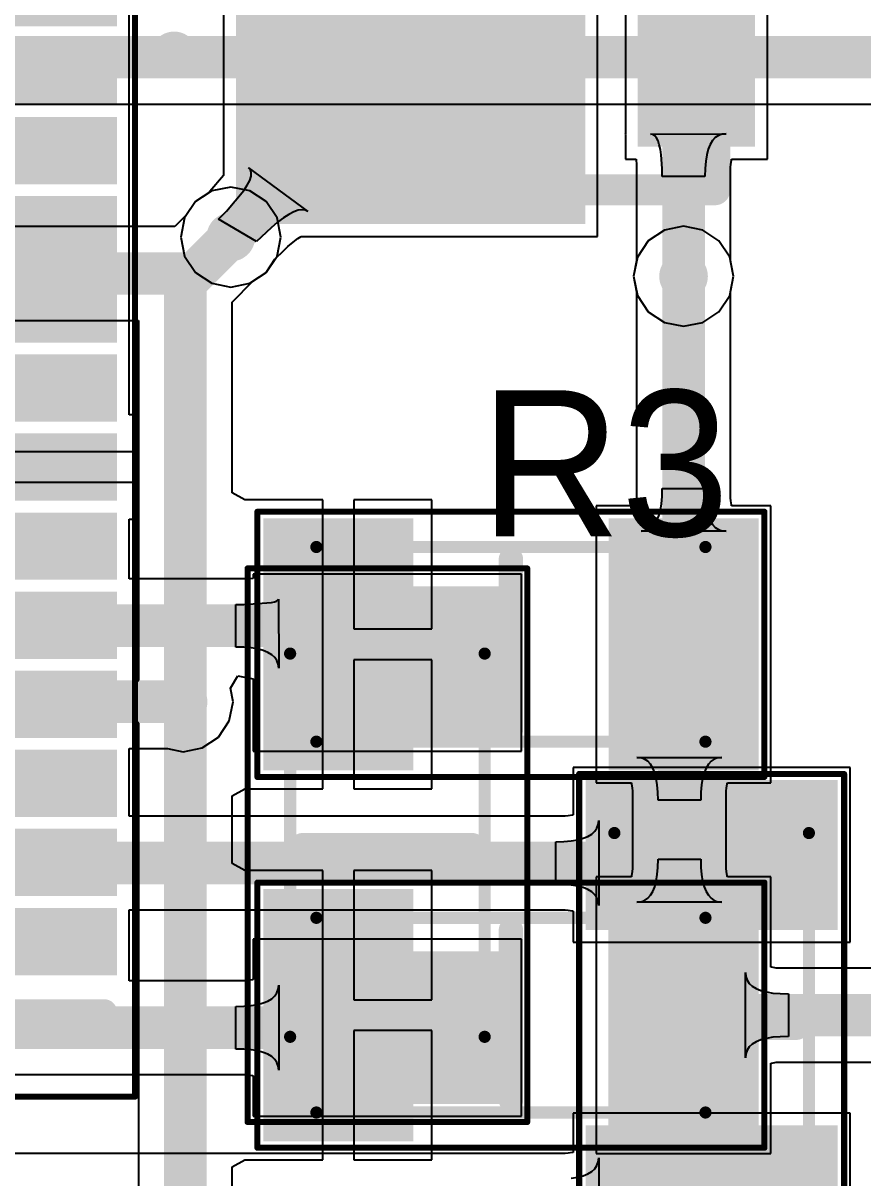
# Model space of a CAD drawing. Header units: millimetres. Extents: x 0.26 to 7.33, y 1.06 to 4.59.
# Drawn here: x 4.021 to 4.293, y 3.9786 to 4.3523 of the extents above; entities that cross this region are included whole.
import ezdxf

# ---------------------------------------------------------------- set-up
doc = ezdxf.new("R2010")
doc.units = ezdxf.units.MM
doc.header["$MEASUREMENT"] = 0
for name, color, linetype in [('BottomLayer', 5, 'Continuous'), ('BottomOverlay', 54, 'Continuous'), ('BottomPaste', 16, 'Continuous'), ('BottomSolder', 6, 'Continuous'), ('Mechanical15', 56, 'Continuous'), ('Mechanical16', 56, 'Continuous'), ('MultiLayer', 9, 'Continuous'), ('TopLayer', 1, 'Continuous'), ('TopOverlay', 2, 'Continuous'), ('TopPaste', 8, 'Continuous'), ('TopSolder', 216, 'Continuous'), ('ViaHoleLayer', 16, 'Continuous')]:
    doc.layers.add(name, color=color, linetype=linetype)

# ---------------------------------------------------------------- blocks, each defined once
blk = doc.blocks.new('SOP65P780X200_28N_1')
at = {"layer": 'Mechanical16', "const_width": 0.00197}
for points in [[(-0.18504, 0.21654), (-0.18504, -0.21654)], [(0.18504, 0.21654), (-0.18504, 0.21654)]]:
    blk.add_lwpolyline(points, dxfattribs=at)
at = {"layer": 'Mechanical16', "const_width": 0.000984}
blk.add_lwpolyline([(-0.18553, 0.21654, 1), (-0.18455, 0.21654, 1)], format="xyb", close=True, dxfattribs=at)
blk.add_lwpolyline([(-0.18553, 0.21654, 1), (-0.18455, 0.21654, 1)], format="xyb", close=True, dxfattribs=at)
at = {"layer": 'TopLayer'}
for points in [[(-0.1752, 0.15945), (-0.10433, 0.15945), (-0.1752, 0.17323), (-0.10433, 0.17323)], [(-0.1752, 0.13386), (-0.10433, 0.13386), (-0.1752, 0.14764), (-0.10433, 0.14764)], [(-0.1752, 0.10827), (-0.10433, 0.10827), (-0.1752, 0.12205), (-0.10433, 0.12205)], [(-0.1752, 0.08268), (-0.10433, 0.08268), (-0.1752, 0.09646), (-0.10433, 0.09646)], [(-0.1752, 0.05709), (-0.10433, 0.05709), (-0.1752, 0.07087), (-0.10433, 0.07087)], [(-0.1752, 0.0315), (-0.10433, 0.0315), (-0.1752, 0.04528), (-0.10433, 0.04528)], [(-0.1752, 0.00591), (-0.10433, 0.00591), (-0.1752, 0.01969), (-0.10433, 0.01969)], [(-0.1752, -0.01969), (-0.10433, -0.01969), (-0.1752, -0.00591), (-0.10433, -0.00591)], [(-0.1752, -0.04528), (-0.10433, -0.04528), (-0.1752, -0.0315), (-0.10433, -0.0315)], [(-0.1752, -0.07087), (-0.10433, -0.07087), (-0.1752, -0.05709), (-0.10433, -0.05709)], [(-0.1752, -0.09646), (-0.10433, -0.09646), (-0.1752, -0.08268), (-0.10433, -0.08268)], [(-0.1752, -0.12205), (-0.10433, -0.12205), (-0.1752, -0.10827), (-0.10433, -0.10827)]]:
    blk.add_solid(points, dxfattribs=at)
at = {"layer": 'TopOverlay', "const_width": 0.00787}
blk.add_lwpolyline([(-0.10433, 0.18898), (-0.1752, 0.18898)], dxfattribs=at)
at = {"layer": 'TopOverlay', "const_width": 0.00394}
blk.add_lwpolyline([(-0.17717, 0.18898, 1), (-0.17323, 0.18898, 1)], format="xyb", close=True, dxfattribs=at)
at = {"layer": 'TopPaste'}
for points in [[(-0.1752, 0.15945), (-0.10433, 0.15945), (-0.1752, 0.17323), (-0.10433, 0.17323)], [(-0.1752, 0.13386), (-0.10433, 0.13386), (-0.1752, 0.14764), (-0.10433, 0.14764)], [(-0.1752, 0.10827), (-0.10433, 0.10827), (-0.1752, 0.12205), (-0.10433, 0.12205)], [(-0.1752, 0.08268), (-0.10433, 0.08268), (-0.1752, 0.09646), (-0.10433, 0.09646)], [(-0.1752, 0.05709), (-0.10433, 0.05709), (-0.1752, 0.07087), (-0.10433, 0.07087)], [(-0.1752, 0.0315), (-0.10433, 0.0315), (-0.1752, 0.04528), (-0.10433, 0.04528)], [(-0.1752, 0.00591), (-0.10433, 0.00591), (-0.1752, 0.01969), (-0.10433, 0.01969)], [(-0.1752, -0.01969), (-0.10433, -0.01969), (-0.1752, -0.00591), (-0.10433, -0.00591)], [(-0.1752, -0.04528), (-0.10433, -0.04528), (-0.1752, -0.0315), (-0.10433, -0.0315)], [(-0.1752, -0.07087), (-0.10433, -0.07087), (-0.1752, -0.05709), (-0.10433, -0.05709)], [(-0.1752, -0.09646), (-0.10433, -0.09646), (-0.1752, -0.08268), (-0.10433, -0.08268)], [(-0.1752, -0.12205), (-0.10433, -0.12205), (-0.1752, -0.10827), (-0.10433, -0.10827)]]:
    blk.add_solid(points, dxfattribs=at)
at = {"layer": 'TopSolder'}
for points in [[(-0.1792, 0.15545), (-0.10033, 0.15545), (-0.1792, 0.17723), (-0.10033, 0.17723)], [(-0.1792, 0.12986), (-0.10033, 0.12986), (-0.1792, 0.15164), (-0.10033, 0.15164)], [(-0.1792, 0.10427), (-0.10033, 0.10427), (-0.1792, 0.12605), (-0.10033, 0.12605)], [(-0.1792, 0.07868), (-0.10033, 0.07868), (-0.1792, 0.10046), (-0.10033, 0.10046)], [(-0.1792, 0.05309), (-0.10033, 0.05309), (-0.1792, 0.07487), (-0.10033, 0.07487)], [(-0.1792, 0.0275), (-0.10033, 0.0275), (-0.1792, 0.04928), (-0.10033, 0.04928)], [(-0.1792, 0.00191), (-0.10033, 0.00191), (-0.1792, 0.02369), (-0.10033, 0.02369)], [(-0.1792, -0.02369), (-0.10033, -0.02369), (-0.1792, -0.00191), (-0.10033, -0.00191)], [(-0.1792, -0.04928), (-0.10033, -0.04928), (-0.1792, -0.0275), (-0.10033, -0.0275)], [(-0.1792, -0.07487), (-0.10033, -0.07487), (-0.1792, -0.05309), (-0.10033, -0.05309)], [(-0.1792, -0.10046), (-0.10033, -0.10046), (-0.1792, -0.07868), (-0.10033, -0.07868)], [(-0.1792, -0.12605), (-0.10033, -0.12605), (-0.1792, -0.10427), (-0.10033, -0.10427)], [(-0.1792, -0.15164), (-0.10033, -0.15164), (-0.1792, -0.12986), (-0.10033, -0.12986)]]:
    blk.add_solid(points, dxfattribs=at)
blk = doc.blocks.new('CAPC3216X170N_47')
at = {"layer": 'Mechanical15', "const_width": 0.00394}
for points in [[(-0.06299, -0.0315), (-0.06299, 0.0315)], [(0.06299, 0.0315), (-0.06299, 0.0315)], [(0.06299, -0.0315), (0.06299, 0.0315)], [(0.06299, -0.0315), (-0.06299, -0.0315)]]:
    blk.add_lwpolyline(points, dxfattribs=at)
at = {"layer": 'Mechanical15', "const_width": 0.00197}
for points in [[(-0.06398, 0.0315, 1), (-0.06201, 0.0315, 1)], [(-0.06398, 0.0315, 1), (-0.06201, 0.0315, 1)], [(0.06201, 0.0315, 1), (0.06398, 0.0315, 1)], [(0.06201, 0.0315, 1), (0.06398, 0.0315, 1)], [(-0.06398, -0.0315, 1), (-0.06201, -0.0315, 1)], [(-0.06398, -0.0315, 1), (-0.06201, -0.0315, 1)], [(0.06201, -0.0315, 1), (0.06398, -0.0315, 1)], [(0.06201, -0.0315, 1), (0.06398, -0.0315, 1)]]:
    blk.add_lwpolyline(points, format="xyb", close=True, dxfattribs=at)
at = {"layer": 'Mechanical16', "const_width": 0.00197}
for points in [[(-0.08209, -0.04291), (-0.08209, 0.04291)], [(0.08209, 0.04291), (-0.08209, 0.04291)], [(0.08209, -0.04291), (0.08209, 0.04291)], [(0.08209, -0.04291), (-0.08209, -0.04291)]]:
    blk.add_lwpolyline(points, dxfattribs=at)
at = {"layer": 'Mechanical16', "const_width": 0.000984}
for points in [[(-0.08258, 0.04291, 1), (-0.08159, 0.04291, 1)], [(-0.08258, 0.04291, 1), (-0.08159, 0.04291, 1)], [(0.08159, 0.04291, 1), (0.08258, 0.04291, 1)], [(0.08159, 0.04291, 1), (0.08258, 0.04291, 1)], [(-0.08258, -0.04291, 1), (-0.08159, -0.04291, 1)], [(-0.08258, -0.04291, 1), (-0.08159, -0.04291, 1)], [(0.08159, -0.04291, 1), (0.08258, -0.04291, 1)], [(0.08159, -0.04291, 1), (0.08258, -0.04291, 1)]]:
    blk.add_lwpolyline(points, format="xyb", close=True, dxfattribs=at)
at = {"layer": 'TopLayer'}
for points in [[(-0.03563, -0.03681), (-0.03563, 0.03681), (-0.07618, -0.03681), (-0.07618, 0.03681)], [(0.07618, -0.03681), (0.07618, 0.03681), (0.03563, -0.03681), (0.03563, 0.03681)]]:
    blk.add_solid(points, dxfattribs=at)
at = {"layer": 'TopOverlay', "const_width": 0.00787}
blk.add_lwpolyline([(0, -0.02756), (0, 0.02756)], dxfattribs=at)
at = {"layer": 'TopOverlay', "const_width": 0.00394}
for points in [[(-0.00197, 0.02756, 1), (0.00197, 0.02756, 1)], [(-0.00197, -0.02756, 1), (0.00197, -0.02756, 1)]]:
    blk.add_lwpolyline(points, format="xyb", close=True, dxfattribs=at)
at = {"layer": 'TopPaste'}
for points in [[(-0.03563, -0.03681), (-0.03563, 0.03681), (-0.07618, -0.03681), (-0.07618, 0.03681)], [(0.07618, -0.03681), (0.07618, 0.03681), (0.03563, -0.03681), (0.03563, 0.03681)]]:
    blk.add_solid(points, dxfattribs=at)
at = {"layer": 'TopSolder'}
for points in [[(-0.03163, -0.04081), (-0.03163, 0.04081), (-0.08018, -0.04081), (-0.08018, 0.04081)], [(0.08018, -0.04081), (0.08018, 0.04081), (0.03163, -0.04081), (0.03163, 0.04081)]]:
    blk.add_solid(points, dxfattribs=at)
blk = doc.blocks.new('CAPC3216X170N_B_48')
at = {"layer": 'BottomLayer'}
for points in [[(-0.07618, 0.03681), (-0.07618, -0.03681), (-0.03563, 0.03681), (-0.03563, -0.03681)], [(0.03563, 0.03681), (0.03563, -0.03681), (0.07618, 0.03681), (0.07618, -0.03681)]]:
    blk.add_solid(points, dxfattribs=at)
at = {"layer": 'BottomOverlay', "const_width": 0.00787}
blk.add_lwpolyline([(0, -0.02756), (0, 0.02756)], dxfattribs=at)
at = {"layer": 'BottomOverlay', "const_width": 0.00394}
for points in [[(-0.00197, 0.02756, 1), (0.00197, 0.02756, 1)], [(-0.00197, -0.02756, 1), (0.00197, -0.02756, 1)]]:
    blk.add_lwpolyline(points, format="xyb", close=True, dxfattribs=at)
at = {"layer": 'BottomPaste'}
for points in [[(-0.07618, 0.03681), (-0.07618, -0.03681), (-0.03563, 0.03681), (-0.03563, -0.03681)], [(0.03563, 0.03681), (0.03563, -0.03681), (0.07618, 0.03681), (0.07618, -0.03681)]]:
    blk.add_solid(points, dxfattribs=at)
at = {"layer": 'BottomSolder'}
for points in [[(-0.08018, 0.04081), (-0.08018, -0.04081), (-0.03163, 0.04081), (-0.03163, -0.04081)], [(0.03163, 0.04081), (0.03163, -0.04081), (0.08018, 0.04081), (0.08018, -0.04081)]]:
    blk.add_solid(points, dxfattribs=at)
at = {"layer": 'Mechanical15', "const_width": 0.00394}
for points in [[(-0.06299, -0.0315), (-0.06299, 0.0315)], [(-0.06299, 0.0315), (0.06299, 0.0315)], [(0.06299, -0.0315), (0.06299, 0.0315)], [(-0.06299, -0.0315), (0.06299, -0.0315)]]:
    blk.add_lwpolyline(points, dxfattribs=at)
at = {"layer": 'Mechanical15', "const_width": 0.00197}
for points in [[(-0.06398, 0.0315, 1), (-0.06201, 0.0315, 1)], [(-0.06398, 0.0315, 1), (-0.06201, 0.0315, 1)], [(0.06201, 0.0315, 1), (0.06398, 0.0315, 1)], [(0.06201, 0.0315, 1), (0.06398, 0.0315, 1)], [(-0.06398, -0.0315, 1), (-0.06201, -0.0315, 1)], [(-0.06398, -0.0315, 1), (-0.06201, -0.0315, 1)], [(0.06201, -0.0315, 1), (0.06398, -0.0315, 1)], [(0.06201, -0.0315, 1), (0.06398, -0.0315, 1)]]:
    blk.add_lwpolyline(points, format="xyb", close=True, dxfattribs=at)
at = {"layer": 'Mechanical16', "const_width": 0.00197}
for points in [[(-0.08209, -0.04291), (-0.08209, 0.04291)], [(-0.08209, 0.04291), (0.08209, 0.04291)], [(0.08209, -0.04291), (0.08209, 0.04291)], [(-0.08209, -0.04291), (0.08209, -0.04291)]]:
    blk.add_lwpolyline(points, dxfattribs=at)
at = {"layer": 'Mechanical16', "const_width": 0.000984}
for points in [[(-0.08258, 0.04291, 1), (-0.08159, 0.04291, 1)], [(-0.08258, 0.04291, 1), (-0.08159, 0.04291, 1)], [(0.08159, 0.04291, 1), (0.08258, 0.04291, 1)], [(0.08159, 0.04291, 1), (0.08258, 0.04291, 1)], [(-0.08258, -0.04291, 1), (-0.08159, -0.04291, 1)], [(-0.08258, -0.04291, 1), (-0.08159, -0.04291, 1)], [(0.08159, -0.04291, 1), (0.08258, -0.04291, 1)], [(0.08159, -0.04291, 1), (0.08258, -0.04291, 1)]]:
    blk.add_lwpolyline(points, format="xyb", close=True, dxfattribs=at)
blk = doc.blocks.new('CAPC3216X170N_B_49')
at = {"layer": 'BottomLayer'}
for points in [[(-0.07618, 0.03681), (-0.07618, -0.03681), (-0.03563, 0.03681), (-0.03563, -0.03681)], [(0.03563, 0.03681), (0.03563, -0.03681), (0.07618, 0.03681), (0.07618, -0.03681)]]:
    blk.add_solid(points, dxfattribs=at)
at = {"layer": 'BottomOverlay', "const_width": 0.00787}
blk.add_lwpolyline([(0, -0.02756), (0, 0.02756)], dxfattribs=at)
at = {"layer": 'BottomOverlay', "const_width": 0.00394}
for points in [[(-0.00197, 0.02756, 1), (0.00197, 0.02756, 1)], [(-0.00197, -0.02756, 1), (0.00197, -0.02756, 1)]]:
    blk.add_lwpolyline(points, format="xyb", close=True, dxfattribs=at)
at = {"layer": 'BottomPaste'}
for points in [[(-0.07618, 0.03681), (-0.07618, -0.03681), (-0.03563, 0.03681), (-0.03563, -0.03681)], [(0.03563, 0.03681), (0.03563, -0.03681), (0.07618, 0.03681), (0.07618, -0.03681)]]:
    blk.add_solid(points, dxfattribs=at)
at = {"layer": 'BottomSolder'}
for points in [[(-0.08018, 0.04081), (-0.08018, -0.04081), (-0.03163, 0.04081), (-0.03163, -0.04081)], [(0.03163, 0.04081), (0.03163, -0.04081), (0.08018, 0.04081), (0.08018, -0.04081)]]:
    blk.add_solid(points, dxfattribs=at)
at = {"layer": 'Mechanical15', "const_width": 0.00394}
for points in [[(-0.06299, -0.0315), (-0.06299, 0.0315)], [(-0.06299, 0.0315), (0.06299, 0.0315)], [(0.06299, -0.0315), (0.06299, 0.0315)], [(-0.06299, -0.0315), (0.06299, -0.0315)]]:
    blk.add_lwpolyline(points, dxfattribs=at)
at = {"layer": 'Mechanical15', "const_width": 0.00197}
for points in [[(-0.06398, 0.0315, 1), (-0.06201, 0.0315, 1)], [(-0.06398, 0.0315, 1), (-0.06201, 0.0315, 1)], [(0.06201, 0.0315, 1), (0.06398, 0.0315, 1)], [(0.06201, 0.0315, 1), (0.06398, 0.0315, 1)], [(-0.06398, -0.0315, 1), (-0.06201, -0.0315, 1)], [(-0.06398, -0.0315, 1), (-0.06201, -0.0315, 1)], [(0.06201, -0.0315, 1), (0.06398, -0.0315, 1)], [(0.06201, -0.0315, 1), (0.06398, -0.0315, 1)]]:
    blk.add_lwpolyline(points, format="xyb", close=True, dxfattribs=at)
at = {"layer": 'Mechanical16', "const_width": 0.00197}
for points in [[(-0.08209, -0.04291), (-0.08209, 0.04291)], [(-0.08209, 0.04291), (0.08209, 0.04291)], [(0.08209, -0.04291), (0.08209, 0.04291)], [(-0.08209, -0.04291), (0.08209, -0.04291)]]:
    blk.add_lwpolyline(points, dxfattribs=at)
at = {"layer": 'Mechanical16', "const_width": 0.000984}
for points in [[(-0.08258, 0.04291, 1), (-0.08159, 0.04291, 1)], [(-0.08258, 0.04291, 1), (-0.08159, 0.04291, 1)], [(0.08159, 0.04291, 1), (0.08258, 0.04291, 1)], [(0.08159, 0.04291, 1), (0.08258, 0.04291, 1)], [(-0.08258, -0.04291, 1), (-0.08159, -0.04291, 1)], [(-0.08258, -0.04291, 1), (-0.08159, -0.04291, 1)], [(0.08159, -0.04291, 1), (0.08258, -0.04291, 1)], [(0.08159, -0.04291, 1), (0.08258, -0.04291, 1)]]:
    blk.add_lwpolyline(points, format="xyb", close=True, dxfattribs=at)
blk = doc.blocks.new('DO_220AA_60')
at = {"layer": 'Mechanical15', "const_width": 0.01}
for points in [[(-0.07106, -0.04291), (-0.07106, 0.04291)], [(-0.07106, 0.04291), (0.07106, 0.04291)], [(0.07106, -0.04291), (0.07106, 0.04291)], [(-0.07106, -0.04291), (0.07106, -0.04291)]]:
    blk.add_lwpolyline(points, dxfattribs=at)
at = {"layer": 'Mechanical15', "const_width": 0.005}
for points in [[(-0.07356, 0.04291, 1), (-0.06856, 0.04291, 1)], [(-0.07356, 0.04291, 1), (-0.06856, 0.04291, 1)], [(0.06856, 0.04291, 1), (0.07356, 0.04291, 1)], [(0.06856, 0.04291, 1), (0.07356, 0.04291, 1)], [(-0.07356, -0.04291, 1), (-0.06856, -0.04291, 1)], [(-0.07356, -0.04291, 1), (-0.06856, -0.04291, 1)], [(0.06856, -0.04291, 1), (0.07356, -0.04291, 1)], [(0.06856, -0.04291, 1), (0.07356, -0.04291, 1)]]:
    blk.add_lwpolyline(points, format="xyb", close=True, dxfattribs=at)
at = {"layer": 'TopLayer'}
for points in [[(-0.08006, -0.05), (0.02506, -0.05), (-0.08006, 0.05), (0.02506, 0.05)], [(0.08006, -0.025), (0.08006, 0.025), (0.05006, -0.025), (0.05006, 0.025)]]:
    blk.add_solid(points, dxfattribs=at)
at = {"layer": 'TopOverlay'}
for points, const_width in [([(-0.1015, 0.00075, 1), (-0.10661, 0.00075, 1)], 0.01), ([(-0.10911, 0.00075, 1), (-0.10411, 0.00075, 1)], 0.005), ([(-0.104, 0.00075, 1), (-0.099, 0.00075, 1)], 0.005)]:
    blk.add_lwpolyline(points, format="xyb", close=True, dxfattribs=dict(at, const_width=const_width))
at = {"layer": 'TopPaste'}
for points in [[(-0.08006, -0.05), (0.02506, -0.05), (-0.08006, 0.05), (0.02506, 0.05)], [(0.08006, -0.025), (0.08006, 0.025), (0.05006, -0.025), (0.05006, 0.025)]]:
    blk.add_solid(points, dxfattribs=at)
at = {"layer": 'TopSolder'}
for points in [[(-0.08406, -0.054), (0.02906, -0.054), (-0.08406, 0.054), (0.02906, 0.054)], [(0.08406, -0.029), (0.08406, 0.029), (0.04606, -0.029), (0.04606, 0.029)]]:
    blk.add_solid(points, dxfattribs=at)
blk = doc.blocks.new('RESC3216X60N_93')
at = {"layer": 'Mechanical15', "const_width": 0.00394}
for points in [[(-0.06201, 0.0315), (-0.06201, -0.0315)], [(-0.06201, 0.0315), (0.06201, 0.0315)], [(0.06201, 0.0315), (0.06201, -0.0315)], [(-0.06201, -0.0315), (0.06201, -0.0315)]]:
    blk.add_lwpolyline(points, dxfattribs=at)
at = {"layer": 'Mechanical15', "const_width": 0.00197}
for points in [[(-0.06299, 0.0315, 1), (-0.06102, 0.0315, 1)], [(-0.06299, 0.0315, 1), (-0.06102, 0.0315, 1)], [(0.06102, 0.0315, 1), (0.06299, 0.0315, 1)], [(0.06102, 0.0315, 1), (0.06299, 0.0315, 1)], [(-0.06299, -0.0315, 1), (-0.06102, -0.0315, 1)], [(-0.06299, -0.0315, 1), (-0.06102, -0.0315, 1)], [(0.06102, -0.0315, 1), (0.06299, -0.0315, 1)], [(0.06102, -0.0315, 1), (0.06299, -0.0315, 1)]]:
    blk.add_lwpolyline(points, format="xyb", close=True, dxfattribs=at)
at = {"layer": 'Mechanical16', "const_width": 0.00197}
for points in [[(-0.08957, 0.04528), (-0.08957, -0.04528)], [(-0.08957, 0.04528), (0.08957, 0.04528)], [(0.08957, 0.04528), (0.08957, -0.04528)], [(-0.08957, -0.04528), (0.08957, -0.04528)]]:
    blk.add_lwpolyline(points, dxfattribs=at)
at = {"layer": 'Mechanical16', "const_width": 0.000984}
for points in [[(-0.09006, 0.04528, 1), (-0.08907, 0.04528, 1)], [(-0.09006, 0.04528, 1), (-0.08907, 0.04528, 1)], [(0.08907, 0.04528, 1), (0.09006, 0.04528, 1)], [(0.08907, 0.04528, 1), (0.09006, 0.04528, 1)], [(-0.09006, -0.04528, 1), (-0.08907, -0.04528, 1)], [(-0.09006, -0.04528, 1), (-0.08907, -0.04528, 1)], [(0.08907, -0.04528, 1), (0.09006, -0.04528, 1)], [(0.08907, -0.04528, 1), (0.09006, -0.04528, 1)]]:
    blk.add_lwpolyline(points, format="xyb", close=True, dxfattribs=at)
at = {"layer": 'TopLayer'}
for points in [[(-0.03839, -0.03543), (-0.03839, 0.03543), (-0.07972, -0.03543), (-0.07972, 0.03543)], [(0.07972, -0.03543), (0.07972, 0.03543), (0.03839, -0.03543), (0.03839, 0.03543)]]:
    blk.add_solid(points, dxfattribs=at)
at = {"layer": 'TopOverlay', "const_width": 0.00787}
blk.add_lwpolyline([(0, 0.02756), (0, -0.02756)], dxfattribs=at)
at = {"layer": 'TopOverlay', "const_width": 0.00394}
for points in [[(-0.00197, 0.02756, 1), (0.00197, 0.02756, 1)], [(-0.00197, -0.02756, 1), (0.00197, -0.02756, 1)]]:
    blk.add_lwpolyline(points, format="xyb", close=True, dxfattribs=at)
at = {"layer": 'TopPaste'}
for points in [[(-0.03839, -0.03543), (-0.03839, 0.03543), (-0.07972, -0.03543), (-0.07972, 0.03543)], [(0.07972, -0.03543), (0.07972, 0.03543), (0.03839, -0.03543), (0.03839, 0.03543)]]:
    blk.add_solid(points, dxfattribs=at)
at = {"layer": 'TopSolder'}
for points in [[(-0.03439, -0.03943), (-0.03439, 0.03943), (-0.08372, -0.03943), (-0.08372, 0.03943)], [(0.08372, -0.03943), (0.08372, 0.03943), (0.03439, -0.03943), (0.03439, 0.03943)]]:
    blk.add_solid(points, dxfattribs=at)

msp = doc.modelspace()

# ---------------------------------------------------------------- linework, layer by layer
at = {"layer": 'BottomLayer'}
for p, q in [((3.944, 4.32612), (4.45698, 4.32612)), ((4.08211, 4.29805), (4.07686, 4.29455)), ((4.0883, 4.29929), (4.08211, 4.29805)), ((4.0945, 4.29805), (4.0883, 4.29929)), ((4.09975, 4.29455), (4.0945, 4.29805)), ((4.07686, 4.29455), (4.074, 4.29027)), ((4.10326, 4.2893), (4.09975, 4.29455)), ((4.074, 4.29027), (4.07021, 4.28648)), ((4.07021, 4.28648), (3.8065, 4.28648)), ((4.10449, 4.2831), (4.10326, 4.2893)), ((4.23491, 4.28658), (4.22871, 4.28535)), ((4.2411, 4.28535), (4.23491, 4.28658)), ((4.10326, 4.27691), (4.10449, 4.2831)), ((4.22871, 4.28535), (4.22346, 4.28184)), ((4.24635, 4.28184), (4.2411, 4.28535)), ((4.22346, 4.28184), (4.21995, 4.27659)), ((4.24986, 4.27659), (4.24635, 4.28184)), ((4.09975, 4.27166), (4.10326, 4.27691)), ((4.21995, 4.27659), (4.21872, 4.27039)), ((4.25109, 4.27039), (4.24986, 4.27659)), ((4.09547, 4.2688), (4.09975, 4.27166)), ((4.08875, 4.26208), (4.09547, 4.2688)), ((4.21872, 4.27039), (4.21972, 4.26535)), ((4.25009, 4.26535), (4.25109, 4.27039)), ((4.21972, 4.26535), (4.21972, 4.19873)), ((4.25009, 4.19873), (4.25009, 4.26535)), ((4.08875, 4.20035), (4.08875, 4.26208)), ((3.81182, 4.25612), (4.05839, 4.25612)), ((4.05839, 4.25612), (4.05839, 4.13966)), ((4.22795, 4.19913), (4.22802, 4.20177)), ((4.22802, 4.20177), (4.2418, 4.20177)), ((4.2418, 4.20177), (4.24186, 4.19913)), ((4.09282, 4.19811), (4.08875, 4.20035)), ((4.09375, 4.19811), (4.09282, 4.19811)), ((4.11809, 4.19811), (4.09375, 4.19811)), ((4.11809, 4.1513), (4.11809, 4.19811)), ((4.15337, 4.19811), (4.12809, 4.19811)), ((4.12809, 4.19811), (4.12809, 4.1563)), ((4.15337, 4.1563), (4.15337, 4.19811)), ((4.21964, 4.19779), (4.21941, 4.1964)), ((4.21972, 4.19873), (4.21964, 4.19779)), ((4.2274, 4.19468), (4.22774, 4.19677)), ((4.22774, 4.19677), (4.22795, 4.19913)), ((4.24186, 4.19913), (4.24207, 4.19677)), ((4.24207, 4.19677), (4.24242, 4.19468)), ((4.25017, 4.19779), (4.25009, 4.19873)), ((4.2504, 4.1964), (4.25017, 4.19779)), ((4.21933, 4.19611), (4.20663, 4.19611)), ((4.20663, 4.19611), (4.20663, 4.10649)), ((4.21941, 4.1964), (4.21933, 4.19611)), ((4.22691, 4.19287), (4.2274, 4.19468)), ((4.24242, 4.19468), (4.2429, 4.19287)), ((4.25048, 4.19611), (4.2504, 4.1964)), ((4.26318, 4.19611), (4.25048, 4.19611)), ((4.26318, 4.10649), (4.26318, 4.19611)), ((4.22464, 4.18912), (4.22554, 4.19009)), ((4.22554, 4.19009), (4.22629, 4.19135)), ((4.22629, 4.19135), (4.22691, 4.19287)), ((4.2429, 4.19287), (4.24352, 4.19135)), ((4.24352, 4.19135), (4.24428, 4.19009)), ((4.24428, 4.19009), (4.24517, 4.18912)), ((4.22113, 4.18787), (4.22244, 4.18801)), ((4.24869, 4.18787), (4.22113, 4.18787)), ((4.22244, 4.18801), (4.22361, 4.18843)), ((4.22361, 4.18843), (4.22464, 4.18912)), ((4.24517, 4.18912), (4.2462, 4.18843)), ((4.2462, 4.18843), (4.24738, 4.18801)), ((4.24738, 4.18801), (4.24869, 4.18787)), ((4.12809, 4.1563), (4.15337, 4.1563)), ((4.11809, 4.10449), (4.11809, 4.1513)), ((4.15337, 4.1463), (4.12809, 4.1463)), ((4.12809, 4.1463), (4.12809, 4.10449)), ((4.15337, 4.10449), (4.15337, 4.1463)), ((4.05789, 4.13893), (4.05666, 4.13273)), ((4.05839, 4.13966), (4.05789, 4.13893)), ((4.05666, 4.13273), (4.05789, 4.12654)), ((4.05789, 4.12654), (4.05839, 4.1258)), ((4.05839, 4.1258), (4.05839, 3.69673)), ((4.2211, 4.11459), (4.21979, 4.11473)), ((4.21979, 4.11473), (4.24735, 4.11473)), ((4.22227, 4.11417), (4.2211, 4.11459)), ((4.24604, 4.11459), (4.24487, 4.11417)), ((4.24735, 4.11473), (4.24604, 4.11459)), ((4.2233, 4.11348), (4.22227, 4.11417)), ((4.2242, 4.1125), (4.2233, 4.11348)), ((4.22495, 4.11125), (4.2242, 4.1125)), ((4.22557, 4.10972), (4.22495, 4.11125)), ((4.24218, 4.11125), (4.24156, 4.10972)), ((4.24294, 4.1125), (4.24218, 4.11125)), ((4.24383, 4.11348), (4.24294, 4.1125)), ((4.24487, 4.11417), (4.24383, 4.11348)), ((4.22606, 4.10792), (4.22557, 4.10972)), ((4.2264, 4.10583), (4.22606, 4.10792)), ((4.24108, 4.10792), (4.24073, 4.10583)), ((4.24156, 4.10972), (4.24108, 4.10792)), ((4.08875, 4.10224), (4.09282, 4.10449)), ((4.09282, 4.10449), (4.09375, 4.10449)), ((4.09375, 4.10449), (4.11809, 4.10449)), ((4.12809, 4.10449), (4.15337, 4.10449)), ((4.20663, 4.10649), (4.218, 4.10649)), ((4.218, 4.10649), (4.21807, 4.1062)), ((4.21807, 4.1062), (4.2183, 4.10481)), ((4.2183, 4.10481), (4.21839, 4.10387)), ((4.21839, 4.10387), (4.21839, 4.07873)), ((4.22661, 4.10347), (4.2264, 4.10583)), ((4.22668, 4.10083), (4.22661, 4.10347)), ((4.24053, 4.10347), (4.24046, 4.10083)), ((4.24073, 4.10583), (4.24053, 4.10347)), ((4.24875, 4.10387), (4.24883, 4.10481)), ((4.24875, 4.07873), (4.24875, 4.10387)), ((4.24883, 4.10481), (4.24906, 4.1062)), ((4.24906, 4.1062), (4.24914, 4.10649)), ((4.24914, 4.10649), (4.26318, 4.10649)), ((4.08875, 4.08035), (4.08875, 4.10224)), ((4.24046, 4.10083), (4.22668, 4.10083)), ((4.22661, 4.07913), (4.22668, 4.08177)), ((4.22668, 4.08177), (4.24046, 4.08177)), ((4.24046, 4.08177), (4.24053, 4.07913)), ((4.09282, 4.07811), (4.08875, 4.08035)), ((4.09375, 4.07811), (4.09282, 4.07811)), ((4.11809, 4.07811), (4.09375, 4.07811)), ((4.11809, 4.0313), (4.11809, 4.07811)), ((4.15337, 4.07811), (4.12809, 4.07811)), ((4.12809, 4.07811), (4.12809, 4.0363)), ((4.15337, 4.0363), (4.15337, 4.07811)), ((4.2183, 4.07779), (4.21807, 4.0764)), ((4.21839, 4.07873), (4.2183, 4.07779)), ((4.2264, 4.07677), (4.22661, 4.07913)), ((4.24053, 4.07913), (4.24073, 4.07677)), ((4.24883, 4.07779), (4.24875, 4.07873)), ((4.24906, 4.0764), (4.24883, 4.07779)), ((4.218, 4.07611), (4.20663, 4.07611)), ((4.20663, 4.07611), (4.20663, 3.98649)), ((4.21807, 4.0764), (4.218, 4.07611)), ((4.22557, 4.07287), (4.22606, 4.07468)), ((4.22606, 4.07468), (4.2264, 4.07677)), ((4.24073, 4.07677), (4.24108, 4.07468)), ((4.24108, 4.07468), (4.24156, 4.07287)), ((4.24914, 4.07611), (4.24906, 4.0764)), ((4.26318, 4.07611), (4.24914, 4.07611)), ((4.26318, 4.04687), (4.26318, 4.07611)), ((4.2233, 4.06912), (4.2242, 4.07009)), ((4.2242, 4.07009), (4.22495, 4.07135)), ((4.22495, 4.07135), (4.22557, 4.07287)), ((4.24156, 4.07287), (4.24218, 4.07135)), ((4.24218, 4.07135), (4.24294, 4.07009)), ((4.24294, 4.07009), (4.24383, 4.06912)), ((4.21979, 4.06787), (4.2211, 4.06801)), ((4.24735, 4.06787), (4.21979, 4.06787)), ((4.2211, 4.06801), (4.22227, 4.06843)), ((4.22227, 4.06843), (4.2233, 4.06912)), ((4.24383, 4.06912), (4.24487, 4.06843)), ((4.24487, 4.06843), (4.24604, 4.06801)), ((4.24604, 4.06801), (4.24735, 4.06787)), ((4.25494, 4.01752), (4.25494, 4.04508)), ((4.25494, 4.04508), (4.25508, 4.04377)), ((4.25508, 4.04377), (4.2555, 4.0426)), ((4.26347, 4.04679), (4.26318, 4.04687)), ((4.26486, 4.04656), (4.26347, 4.04679)), ((4.2658, 4.04648), (4.26486, 4.04656)), ((4.31236, 4.04648), (4.2658, 4.04648)), ((4.2555, 4.0426), (4.25619, 4.04156)), ((4.25619, 4.04156), (4.25716, 4.04067)), ((4.25716, 4.04067), (4.25842, 4.03991)), ((4.25842, 4.03991), (4.25994, 4.03929)), ((4.12809, 4.0363), (4.15337, 4.0363)), ((4.25994, 4.03929), (4.26175, 4.03881)), ((4.26175, 4.03881), (4.26384, 4.03846)), ((4.26384, 4.03846), (4.2662, 4.03826)), ((4.2662, 4.03826), (4.26884, 4.03819)), ((4.26884, 4.03819), (4.26884, 4.02441)), ((4.11809, 3.98449), (4.11809, 4.0313)), ((4.15337, 4.0263), (4.12809, 4.0263)), ((4.12809, 4.0263), (4.12809, 3.98449)), ((4.15337, 3.98449), (4.15337, 4.0263)), ((4.25619, 4.02103), (4.2555, 4.02)), ((4.25716, 4.02193), (4.25619, 4.02103)), ((4.25842, 4.02269), (4.25716, 4.02193)), ((4.25994, 4.02331), (4.25842, 4.02269)), ((4.26175, 4.02379), (4.25994, 4.02331)), ((4.26384, 4.02413), (4.26175, 4.02379)), ((4.2662, 4.02434), (4.26384, 4.02413)), ((4.26884, 4.02441), (4.2662, 4.02434)), ((4.25508, 4.01883), (4.25494, 4.01752)), ((4.2555, 4.02), (4.25508, 4.01883)), ((4.26318, 4.01573), (4.26347, 4.01581)), ((4.26318, 3.98649), (4.26318, 4.01573)), ((4.26347, 4.01581), (4.26486, 4.01604)), ((4.26486, 4.01604), (4.2658, 4.01612)), ((4.2658, 4.01612), (4.31865, 4.01612)), ((4.08875, 3.98224), (4.09282, 3.98449)), ((4.09282, 3.98449), (4.09375, 3.98449)), ((4.09375, 3.98449), (4.11809, 3.98449)), ((4.12809, 3.98449), (4.15337, 3.98449)), ((4.20663, 3.98649), (4.26318, 3.98649)), ((4.08875, 3.70302), (4.08875, 3.98224))]:
    msp.add_line(p, q, dxfattribs=at)
at = {"layer": 'BottomLayer', "const_width": 0.01378}
for points in [[(3.944, 4.3413), (4.46203, 4.3413)], [(4.0765, 4.2713), (4.0883, 4.2831)], [(3.8065, 4.2713), (4.0765, 4.2713)], [(4.07357, 4.26837), (4.0765, 4.2713)], [(4.07357, 3.69673), (4.07357, 4.26837)], [(4.23491, 4.1513), (4.23491, 4.27039)], [(4.23357, 4.04693), (4.23357, 4.15264)], [(4.23357, 4.15264), (4.23491, 4.1513)], [(4.23491, 4.0313), (4.31865, 4.0313)]]:
    msp.add_lwpolyline(points, dxfattribs=at)
at = {"layer": 'BottomLayer'}
for points, const_width in [([(4.08437, 4.2831, 1), (4.09224, 4.2831, 1)], 0.00787), ([(4.08486, 4.2831, 1), (4.09175, 4.2831, 1)], 0.00689), ([(4.07012, 4.26837, 1), (4.07701, 4.26837, 1)], 0.00689), ([(4.07012, 4.26837, 1), (4.07701, 4.26837, 1)], 0.00689), ([(4.07306, 4.2713, 1), (4.07994, 4.2713, 1)], 0.00689), ([(4.07306, 4.2713, 1), (4.07994, 4.2713, 1)], 0.00689), ([(4.07306, 4.2713, 1), (4.07994, 4.2713, 1)], 0.00689), ([(4.23097, 4.27039, 1), (4.23884, 4.27039, 1)], 0.00787), ([(4.23146, 4.27039, 1), (4.23835, 4.27039, 1)], 0.00689), ([(4.23012, 4.15264, 1), (4.23701, 4.15264, 1)], 0.00689), ([(4.23012, 4.15264, 1), (4.23701, 4.15264, 1)], 0.00689), ([(4.23146, 4.1513, 1), (4.23835, 4.1513, 1)], 0.00689), ([(4.23146, 4.1513, 1), (4.23835, 4.1513, 1)], 0.00689), ([(4.06891, 4.13273, 1), (4.07678, 4.13273, 1)], 0.00787), ([(4.23012, 4.04693, 1), (4.23701, 4.04693, 1)], 0.00689), ([(4.23146, 4.0313, 1), (4.23835, 4.0313, 1)], 0.00689)]:
    msp.add_lwpolyline(points, format="xyb", close=True, dxfattribs=dict(at, const_width=const_width))
at = {"layer": 'MultiLayer', "const_width": 0.00787}
for points in [[(4.08437, 4.2831, 1), (4.09224, 4.2831, 1)], [(4.23097, 4.27039, 1), (4.23884, 4.27039, 1)], [(4.06891, 4.13273, 1), (4.07678, 4.13273, 1)]]:
    msp.add_lwpolyline(points, format="xyb", close=True, dxfattribs=at)
at = {"layer": 'TopLayer'}
for p, q in [((4.08594, 4.3993), (4.08594, 4.30604)), ((4.20706, 4.2833), (4.20706, 4.3993)), ((4.05543, 4.34732), (4.05543, 4.37291)), ((4.21606, 4.3743), (4.21606, 4.31657)), ((4.26206, 4.3083), (4.26206, 4.3743)), ((4.05543, 4.32172), (4.05543, 4.34732)), ((4.05543, 4.29613), (4.05543, 4.32172)), ((4.21606, 4.31657), (4.21602, 4.31638)), ((4.21602, 4.31638), (4.21606, 4.3162)), ((4.22418, 4.31642), (4.24869, 4.31654)), ((4.22491, 4.31628), (4.22418, 4.31642)), ((4.22556, 4.31587), (4.22491, 4.31628)), ((4.24738, 4.31639), (4.2462, 4.31597)), ((4.24869, 4.31654), (4.24738, 4.31639)), ((4.21606, 4.3162), (4.21606, 4.3083)), ((4.22614, 4.31518), (4.22556, 4.31587)), ((4.22663, 4.31421), (4.22614, 4.31518)), ((4.22706, 4.31297), (4.22663, 4.31421)), ((4.2274, 4.31146), (4.22706, 4.31297)), ((4.24352, 4.31305), (4.2429, 4.31152)), ((4.24428, 4.3143), (4.24352, 4.31305)), ((4.24517, 4.31527), (4.24428, 4.3143)), ((4.2462, 4.31597), (4.24517, 4.31527)), ((4.22767, 4.30967), (4.2274, 4.31146)), ((4.22798, 4.30526), (4.22767, 4.30967)), ((4.24242, 4.30971), (4.24207, 4.30763)), ((4.2429, 4.31152), (4.24242, 4.30971)), ((4.08594, 4.30604), (4.08592, 4.30595)), ((4.08592, 4.30595), (4.08594, 4.30578)), ((4.08594, 4.30578), (4.08594, 4.30304)), ((4.09468, 4.3048), (4.09406, 4.3055)), ((4.09406, 4.3055), (4.11325, 4.29142)), ((4.21606, 4.3083), (4.21959, 4.3083)), ((4.21959, 4.3083), (4.21972, 4.30636)), ((4.21972, 4.30636), (4.21972, 4.27544)), ((4.22802, 4.30264), (4.22798, 4.30526)), ((4.24186, 4.30527), (4.2418, 4.30264)), ((4.24207, 4.30763), (4.24186, 4.30527)), ((4.25009, 4.30567), (4.25017, 4.30661)), ((4.25009, 4.27544), (4.25009, 4.30567)), ((4.25017, 4.30661), (4.2504, 4.30799)), ((4.2504, 4.30799), (4.25048, 4.3083)), ((4.25048, 4.3083), (4.26206, 4.3083)), ((4.0859, 4.30298), (4.08153, 4.2978)), ((4.08594, 4.30304), (4.0859, 4.30298)), ((4.09361, 4.29988), (4.09441, 4.30143)), ((4.09441, 4.30143), (4.09485, 4.30277)), ((4.09494, 4.3039), (4.09468, 4.3048)), ((4.09485, 4.30277), (4.09494, 4.3039)), ((4.2418, 4.30264), (4.22802, 4.30264)), ((4.08153, 4.2978), (4.08114, 4.2974)), ((4.08688, 4.2915), (4.09246, 4.29811)), ((4.09246, 4.29811), (4.09361, 4.29988)), ((4.05543, 4.27054), (4.05543, 4.29613)), ((4.07686, 4.29455), (4.07335, 4.2893)), ((4.08114, 4.2974), (4.07686, 4.29455)), ((4.08432, 4.28886), (4.08688, 4.2915)), ((4.10711, 4.29044), (4.10536, 4.28931)), ((4.10869, 4.29126), (4.10711, 4.29044)), ((4.11009, 4.29177), (4.10869, 4.29126)), ((4.11132, 4.29196), (4.11009, 4.29177)), ((4.11237, 4.29185), (4.11132, 4.29196)), ((4.11325, 4.29142), (4.11237, 4.29185)), ((4.07335, 4.2893), (4.07212, 4.2831)), ((4.09662, 4.28168), (4.08432, 4.28886)), ((4.10343, 4.28787), (4.10134, 4.28612)), ((4.10536, 4.28931), (4.10343, 4.28787)), ((4.07212, 4.2831), (4.07335, 4.27691)), ((4.10134, 4.28612), (4.09662, 4.28168)), ((4.1085, 4.28147), (4.11002, 4.28261)), ((4.11002, 4.28261), (4.11108, 4.2833)), ((4.11108, 4.2833), (4.11269, 4.2833)), ((4.11269, 4.2833), (4.11278, 4.28328)), ((4.11278, 4.28328), (4.11294, 4.2833)), ((4.11294, 4.2833), (4.20706, 4.2833)), ((4.1026, 4.27593), (4.10557, 4.2789)), ((4.10557, 4.2789), (4.10675, 4.28001)), ((4.10675, 4.28001), (4.1085, 4.28147)), ((4.07335, 4.27691), (4.07686, 4.27166)), ((4.09975, 4.27166), (4.1026, 4.27593)), ((4.21972, 4.27544), (4.21872, 4.27039)), ((4.25109, 4.27039), (4.25009, 4.27544)), ((4.07686, 4.27166), (4.08211, 4.26815)), ((4.0945, 4.26815), (4.09975, 4.27166)), ((4.05543, 4.22555), (4.05543, 4.27054)), ((4.08211, 4.26815), (4.0883, 4.26692)), ((4.0883, 4.26692), (4.0945, 4.26815)), ((4.21872, 4.27039), (4.21995, 4.2642)), ((4.24986, 4.2642), (4.25109, 4.27039)), ((4.21995, 4.2642), (4.22346, 4.25895)), ((4.24635, 4.25895), (4.24986, 4.2642)), ((4.22346, 4.25895), (4.22871, 4.25544)), ((4.2411, 4.25544), (4.24635, 4.25895)), ((4.22871, 4.25544), (4.23491, 4.25421)), ((4.23491, 4.25421), (4.2411, 4.25544)), ((4.05743, 4.22555), (4.05543, 4.22555)), ((4.05743, 4.21366), (4.05743, 4.22555)), ((4.012, 4.21366), (4.05743, 4.21366)), ((4.05743, 4.20366), (4.012, 4.20366)), ((4.05743, 4.19177), (4.05743, 4.20366)), ((4.05543, 4.1725), (4.05543, 4.19177)), ((4.05543, 4.19177), (4.05743, 4.19177)), ((4.09404, 4.1725), (4.05543, 4.1725)), ((4.09557, 4.1726), (4.09404, 4.1725)), ((4.10346, 4.17402), (4.09557, 4.17402)), ((4.09557, 4.17402), (4.09557, 4.1726)), ((4.10364, 4.17406), (4.10346, 4.17402)), ((4.10372, 4.17405), (4.10364, 4.17406)), ((4.10379, 4.17406), (4.10372, 4.17405)), ((4.10396, 4.17402), (4.10379, 4.17406)), ((4.18243, 4.17402), (4.10396, 4.17402)), ((4.18243, 4.11669), (4.18243, 4.17402)), ((4.08991, 4.16421), (4.09253, 4.16423)), ((4.08991, 4.15043), (4.08991, 4.16421)), ((4.09253, 4.16423), (4.10148, 4.16482)), ((4.10148, 4.16482), (4.10245, 4.16504)), ((4.10245, 4.16504), (4.10314, 4.16529)), ((4.10314, 4.16529), (4.10355, 4.16558)), ((4.10355, 4.16558), (4.10369, 4.1659)), ((4.10369, 4.1659), (4.10381, 4.14354)), ((4.09254, 4.15036), (4.08991, 4.15043)), ((4.0949, 4.15016), (4.09254, 4.15036)), ((4.09698, 4.14981), (4.0949, 4.15016)), ((4.09879, 4.14933), (4.09698, 4.14981)), ((4.10031, 4.14871), (4.09879, 4.14933)), ((4.10157, 4.14795), (4.10031, 4.14871)), ((4.10254, 4.14706), (4.10157, 4.14795)), ((4.10324, 4.14602), (4.10254, 4.14706)), ((4.10366, 4.14485), (4.10324, 4.14602)), ((4.10381, 4.14354), (4.10366, 4.14485)), ((4.08815, 4.13714), (4.09057, 4.1411)), ((4.09057, 4.1411), (4.09557, 4.14014)), ((4.08903, 4.13273), (4.08815, 4.13714)), ((4.09557, 4.14014), (4.09557, 4.11669)), ((4.0878, 4.12654), (4.08903, 4.13273)), ((4.08429, 4.12129), (4.0878, 4.12654)), ((4.07904, 4.11778), (4.08429, 4.12129)), ((4.05543, 4.09573), (4.05543, 4.11755)), ((4.05543, 4.11755), (4.0678, 4.11755)), ((4.0678, 4.11755), (4.07284, 4.11655)), ((4.07284, 4.11655), (4.07904, 4.11778)), ((4.09557, 4.11669), (4.18243, 4.11669)), ((4.28881, 4.11143), (4.19919, 4.11143)), ((4.19919, 4.11143), (4.19919, 4.09612)), ((4.28881, 4.05487), (4.28881, 4.11143)), ((4.19657, 4.09573), (4.05543, 4.09573)), ((4.19751, 4.09581), (4.19657, 4.09573)), ((4.1989, 4.09604), (4.19751, 4.09581)), ((4.19919, 4.09612), (4.1989, 4.09604)), ((4.20687, 4.09185), (4.20729, 4.09302)), ((4.20729, 4.09302), (4.20743, 4.09433)), ((4.20743, 4.09433), (4.20743, 4.06677)), ((4.20062, 4.08806), (4.20243, 4.08854)), ((4.20243, 4.08854), (4.20395, 4.08916)), ((4.20395, 4.08916), (4.20521, 4.08992)), ((4.20521, 4.08992), (4.20618, 4.09082)), ((4.20618, 4.09082), (4.20687, 4.09185)), ((4.19353, 4.08744), (4.19617, 4.08751)), ((4.19353, 4.07366), (4.19353, 4.08744)), ((4.19617, 4.08751), (4.19853, 4.08772)), ((4.19853, 4.08772), (4.20062, 4.08806)), ((4.19617, 4.07359), (4.19353, 4.07366)), ((4.19853, 4.07339), (4.19617, 4.07359)), ((4.20062, 4.07304), (4.19853, 4.07339)), ((4.20243, 4.07256), (4.20062, 4.07304)), ((4.20395, 4.07194), (4.20243, 4.07256)), ((4.20521, 4.07118), (4.20395, 4.07194)), ((4.20618, 4.07029), (4.20521, 4.07118)), ((4.20687, 4.06925), (4.20618, 4.07029)), ((4.20729, 4.06808), (4.20687, 4.06925)), ((4.20743, 4.06677), (4.20729, 4.06808)), ((4.05543, 4.04243), (4.05543, 4.06537)), ((4.05543, 4.06537), (4.19657, 4.06537)), ((4.19657, 4.06537), (4.19751, 4.06529)), ((4.19751, 4.06529), (4.1989, 4.06506)), ((4.1989, 4.06506), (4.19919, 4.06498)), ((4.19919, 4.06498), (4.19919, 4.05487)), ((4.18243, 4.05591), (4.09557, 4.05591)), ((4.09557, 4.05591), (4.09557, 4.04281)), ((4.18243, 3.99857), (4.18243, 4.05591)), ((4.19919, 4.05487), (4.28881, 4.05487)), ((4.09295, 4.04243), (4.05543, 4.04243)), ((4.09389, 4.04251), (4.09295, 4.04243)), ((4.09528, 4.04274), (4.09389, 4.04251)), ((4.09557, 4.04281), (4.09528, 4.04274)), ((4.10325, 4.03854), (4.10367, 4.03971)), ((4.10367, 4.03971), (4.10381, 4.04102)), ((4.10381, 4.04102), (4.10381, 4.01346)), ((4.10033, 4.03586), (4.10158, 4.03661)), ((4.10158, 4.03661), (4.10256, 4.03751)), ((4.10256, 4.03751), (4.10325, 4.03854)), ((4.08991, 4.03413), (4.09255, 4.0342)), ((4.08991, 4.02035), (4.08991, 4.03413)), ((4.09255, 4.0342), (4.09491, 4.03441)), ((4.09491, 4.03441), (4.097, 4.03475)), ((4.097, 4.03475), (4.0988, 4.03524)), ((4.0988, 4.03524), (4.10033, 4.03586)), ((4.09255, 4.02029), (4.08991, 4.02035)), ((4.09491, 4.02008), (4.09255, 4.02029)), ((4.097, 4.01973), (4.09491, 4.02008)), ((4.0988, 4.01925), (4.097, 4.01973)), ((4.10033, 4.01863), (4.0988, 4.01925)), ((4.10158, 4.01787), (4.10033, 4.01863)), ((4.10256, 4.01698), (4.10158, 4.01787)), ((4.10325, 4.01594), (4.10256, 4.01698)), ((4.10367, 4.01477), (4.10325, 4.01594)), ((4.10381, 4.01346), (4.10367, 4.01477)), ((3.9053, 4.01206), (4.09295, 4.01206)), ((4.09295, 4.01206), (4.09389, 4.01198)), ((4.09389, 4.01198), (4.09528, 4.01175)), ((4.09528, 4.01175), (4.09557, 4.01167)), ((4.09557, 4.01167), (4.09557, 3.99857)), ((4.09557, 3.99857), (4.18243, 3.99857)), ((4.28881, 3.99961), (4.19919, 3.99961)), ((4.19919, 3.99961), (4.19919, 3.98691)), ((4.28881, 3.94306), (4.28881, 3.99961)), ((4.19657, 3.98652), (3.93204, 3.98652)), ((4.19751, 3.9866), (4.19657, 3.98652)), ((4.1989, 3.98683), (4.19751, 3.9866)), ((4.19919, 3.98691), (4.1989, 3.98683)), ((4.20687, 3.98264), (4.20729, 3.98381)), ((4.20729, 3.98381), (4.20743, 3.98512)), ((4.20743, 3.98512), (4.20743, 3.95756)), ((4.20243, 3.97933), (4.20395, 3.97995)), ((4.20395, 3.97995), (4.20521, 3.98071)), ((4.20521, 3.98071), (4.20618, 3.9816)), ((4.20618, 3.9816), (4.20687, 3.98264)), ((4.19853, 3.9785), (4.20062, 3.97885)), ((4.20062, 3.97885), (4.20243, 3.97933))]:
    msp.add_line(p, q, dxfattribs=at)
at = {"layer": 'TopLayer', "const_width": 0.01378}
for points in [[(4.0883, 4.2831), (4.1465, 4.3413)], [(4.23491, 4.33715), (4.23906, 4.3413)], [(4.23491, 4.27039), (4.23491, 4.33715)], [(4.00876, 4.15732), (4.12703, 4.15732)], [(4.12703, 4.15732), (4.139, 4.14535)], [(4.00804, 4.13273), (4.07284, 4.13273)], [(4.2414, 4.08055), (4.244, 4.08315)], [(4.00876, 4.08055), (4.2414, 4.08055)], [(3.89901, 4.02724), (4.139, 4.02724)]]:
    msp.add_lwpolyline(points, dxfattribs=at)
at = {"layer": 'TopLayer'}
for points, const_width in [([(4.14306, 4.3413, 1), (4.14994, 4.3413, 1)], 0.00689), ([(4.23561, 4.3413, 1), (4.2425, 4.3413, 1)], 0.00689), ([(4.23146, 4.33715, 1), (4.23835, 4.33715, 1)], 0.00689), ([(4.23146, 4.33715, 1), (4.23835, 4.33715, 1)], 0.00689), ([(4.08437, 4.2831, 1), (4.09224, 4.2831, 1)], 0.00787), ([(4.08486, 4.2831, 1), (4.09175, 4.2831, 1)], 0.00689), ([(4.23097, 4.27039, 1), (4.23884, 4.27039, 1)], 0.00787), ([(4.23146, 4.27039, 1), (4.23835, 4.27039, 1)], 0.00689), ([(4.12359, 4.15732, 1), (4.13048, 4.15732, 1)], 0.00689), ([(4.12359, 4.15732, 1), (4.13048, 4.15732, 1)], 0.00689), ([(4.13556, 4.14535, 1), (4.14244, 4.14535, 1)], 0.00689), ([(4.06891, 4.13273, 1), (4.07678, 4.13273, 1)], 0.00787), ([(4.0694, 4.13273, 1), (4.07629, 4.13273, 1)], 0.00689), ([(4.24056, 4.08315, 1), (4.24744, 4.08315, 1)], 0.00689), ([(4.23796, 4.08055, 1), (4.24485, 4.08055, 1)], 0.00689), ([(4.23796, 4.08055, 1), (4.24485, 4.08055, 1)], 0.00689), ([(4.13556, 4.02724, 1), (4.14244, 4.02724, 1)], 0.00689)]:
    msp.add_lwpolyline(points, format="xyb", close=True, dxfattribs=dict(at, const_width=const_width))
at = {"layer": 'ViaHoleLayer', "const_width": 0.00591}
for points in [[(4.08535, 4.2831, 1), (4.09126, 4.2831, 1)], [(4.23195, 4.27039, 1), (4.23786, 4.27039, 1)], [(4.06989, 4.13273, 1), (4.0758, 4.13273, 1)]]:
    msp.add_lwpolyline(points, format="xyb", close=True, dxfattribs=at)

# ---------------------------------------------------------------- block references
for name, p, rotation in [('SOP65P780X200_28N_1', (3.87224, 4.22146), 180), ('DO_220AA_60', (4.174, 4.3413), 360), ('CAPC3216X170N_B_49', (4.179, 4.1513), 360), ('RESC3216X60N_93', (4.139, 4.0863), 90), ('CAPC3216X170N_47', (4.244, 4.02724), 270), ('CAPC3216X170N_B_48', (4.179, 4.0313), 360)]:
    msp.add_blockref(name, p, dxfattribs=dict(rotation=rotation))

# ---------------------------------------------------------------- texts
at = {"layer": 'TopOverlay'}
msp.add_text('R3', height=0.047244, dxfattribs=at).set_placement((4.169, 4.1863))

doc.saveas('drawing.dxf')
